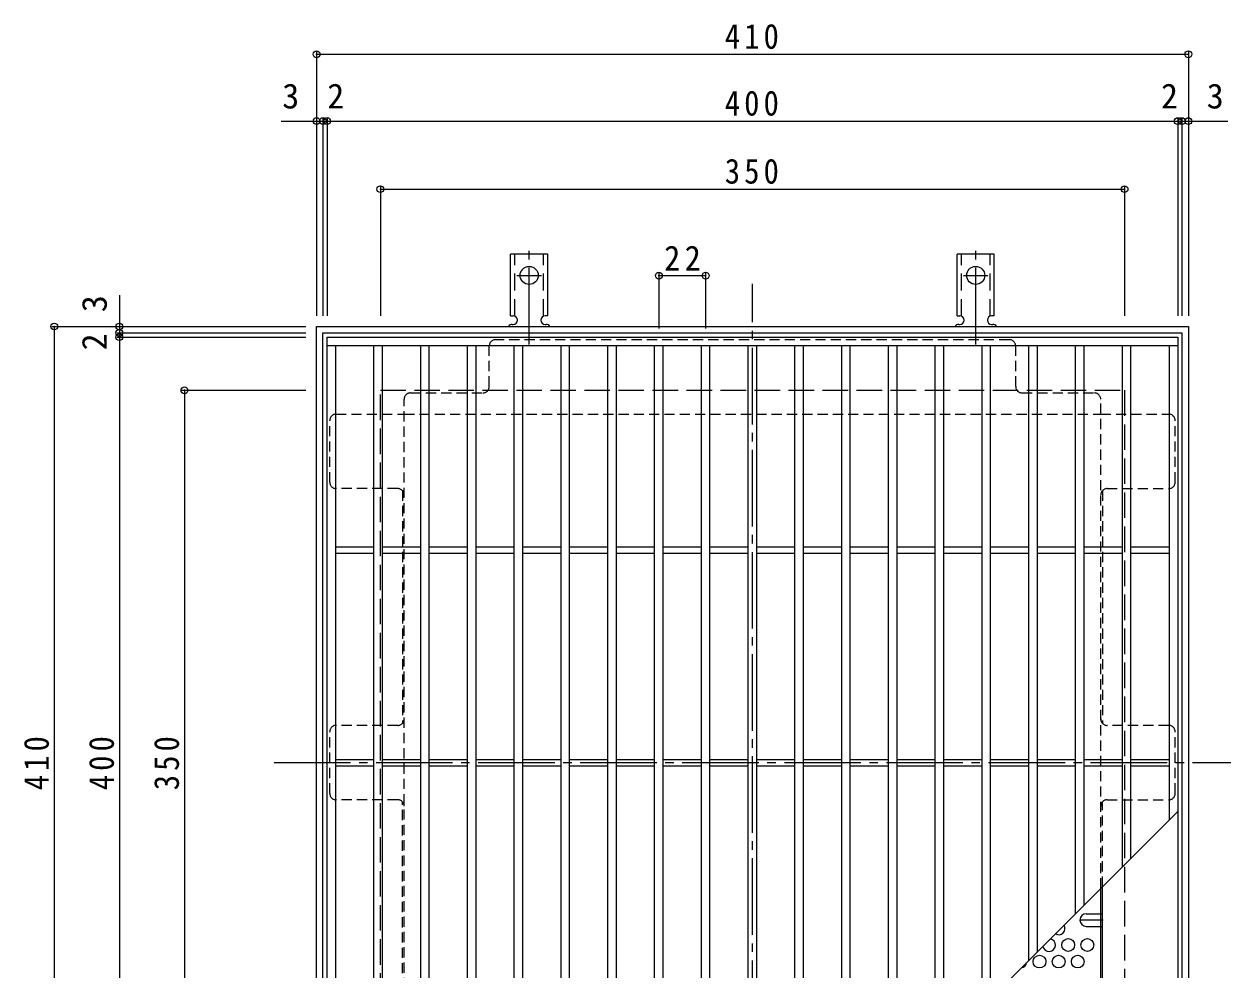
# Model space of a CAD drawing. Units: millimetres at full size, sheet at 1:4; details may follow other scales. Extents: x -826 to 1063, y -779 to 732.
# Drawn here: x -752 to -184, y 262 to 707 of the extents above; entities that cross this region are included whole.
import ezdxf
from ezdxf.enums import TextEntityAlignment as Align

# ---------------------------------------------------------------- set-up
doc = ezdxf.new("R2010")
doc.units = ezdxf.units.MM
doc.header["$LTSCALE"] = 4
doc.header["$PDMODE"] = 32
doc.header["$PDSIZE"] = 3.2
for name, pattern in [('CHAIN1', [8, 5, -1, 1, -1]), ('CHAIN2', [12, 9, -1, 1, -1]), ('DASHED1', [1.8, 1.2, -0.6]), ('DASHED2', [3, 2, -1]), ('DASHED3', [4, 3, -1])]:
    doc.linetypes.add(name, pattern=pattern)
for name, color, linetype, lineweight in [('A-1_躯体', 3, 'Continuous', 9), ('A-2_仕上', 3, 'Continuous', 9), ('A-4_その他', 7, 'Continuous', 9), ('A-6_寸法', 2, 'Continuous', 9), ('A-7_ハッチ', 2, 'Continuous', 9), ('A-8_記号', 2, 'Continuous', 9), ('A-A_ﾊｯﾁ-ﾜｸ', 3, 'Continuous', 9)]:
    doc.layers.add(name, color=color, linetype=linetype, lineweight=lineweight)
doc.styles.add('ＭＳ ゴシック', font='')
doc.styles.get('ＭＳ ゴシック').set_extended_font_data('MS Gothic')

msp = doc.modelspace()

# ---------------------------------------------------------------- linework, layer by layer
at = {"layer": 'A-1_躯体', "color": 2}
for points in [[(-614.02, 154.849), (-614.02, 564.849), (-204.02, 564.849), (-204.02, 154.849)], [(-611.021, 157.849), (-611.021, 561.849), (-207.02, 561.849), (-207.02, 157.849)]]:
    msp.add_lwpolyline(points, close=True, dxfattribs=at)
at = {"layer": 'A-1_躯体', "color": 2, "linetype": 'DASHED3'}
msp.add_lwpolyline([(-584.02, 184.849), (-584.02, 534.849), (-234.02, 534.849), (-234.02, 184.849)], close=True, dxfattribs=at)
at = {"layer": 'A-2_仕上'}
for p, q in [((-609.02, 555.849), (-209.02, 555.849)), ((-605.02, 163.849), (-605.02, 555.849)), ((-587.02, 163.849), (-587.02, 555.849)), ((-583.02, 163.849), (-583.02, 555.849)), ((-565.02, 163.849), (-565.02, 555.849)), ((-561.02, 163.849), (-561.02, 555.849)), ((-543.02, 163.849), (-543.02, 555.849)), ((-539.02, 163.849), (-539.02, 555.849)), ((-521.02, 163.849), (-521.02, 555.849)), ((-517.02, 163.849), (-517.02, 555.849)), ((-499.02, 163.849), (-499.02, 555.849)), ((-495.02, 163.849), (-495.02, 555.849)), ((-477.02, 163.849), (-477.02, 555.849)), ((-473.02, 163.849), (-473.02, 555.849)), ((-455.02, 163.849), (-455.02, 555.849)), ((-451.02, 163.849), (-451.02, 555.849)), ((-433.02, 163.849), (-433.02, 555.849)), ((-429.02, 163.849), (-429.02, 555.849)), ((-411.02, 163.849), (-411.02, 555.849)), ((-407.02, 163.849), (-407.02, 555.849)), ((-389.02, 163.849), (-389.02, 555.849)), ((-385.02, 163.849), (-385.02, 555.849)), ((-367.02, 178.849), (-367.02, 555.849)), ((-363.02, 182.849), (-363.02, 555.849)), ((-345.02, 200.849), (-345.02, 555.849)), ((-341.02, 204.849), (-341.02, 555.849)), ((-323.02, 222.849), (-323.02, 555.849)), ((-319.02, 226.849), (-319.02, 555.849)), ((-301.02, 244.849), (-301.02, 555.849)), ((-297.02, 248.849), (-297.02, 555.849)), ((-279.02, 266.849), (-279.02, 555.849)), ((-275.02, 270.849), (-275.02, 555.849)), ((-257.02, 288.849), (-257.02, 555.849)), ((-253.02, 292.849), (-253.02, 555.849)), ((-235.02, 310.849), (-235.02, 555.849)), ((-231.02, 314.849), (-231.02, 555.849)), ((-213.02, 555.849), (-213.02, 332.849)), ((-605.02, 461.349), (-587.02, 461.349)), ((-583.02, 461.349), (-565.02, 461.349)), ((-561.02, 461.349), (-543.02, 461.349)), ((-539.02, 461.349), (-521.02, 461.349)), ((-517.02, 461.349), (-499.02, 461.349)), ((-495.02, 461.349), (-477.02, 461.349)), ((-473.02, 461.349), (-455.02, 461.349)), ((-451.02, 461.349), (-433.02, 461.349)), ((-429.02, 461.349), (-411.02, 461.349)), ((-407.02, 461.349), (-389.02, 461.349)), ((-385.02, 461.349), (-367.02, 461.349)), ((-363.02, 461.349), (-345.02, 461.349)), ((-341.02, 461.349), (-323.02, 461.349)), ((-319.02, 461.349), (-301.02, 461.349)), ((-297.02, 461.349), (-279.02, 461.349)), ((-275.02, 461.349), (-257.02, 461.349)), ((-253.02, 461.349), (-235.02, 461.349)), ((-231.02, 461.349), (-213.02, 461.349)), ((-605.02, 458.349), (-587.02, 458.349)), ((-583.02, 458.349), (-565.02, 458.349)), ((-561.02, 458.349), (-543.02, 458.349)), ((-539.02, 458.349), (-521.02, 458.349)), ((-517.02, 458.349), (-499.02, 458.349)), ((-495.02, 458.349), (-477.02, 458.349)), ((-473.02, 458.349), (-455.02, 458.349)), ((-451.02, 458.349), (-433.02, 458.349)), ((-429.02, 458.349), (-411.02, 458.349)), ((-407.02, 458.349), (-389.02, 458.349)), ((-385.02, 458.349), (-367.02, 458.349)), ((-363.02, 458.349), (-345.02, 458.349)), ((-341.02, 458.349), (-323.02, 458.349)), ((-319.02, 458.349), (-301.02, 458.349)), ((-297.02, 458.349), (-279.02, 458.349)), ((-275.02, 458.349), (-257.02, 458.349)), ((-253.02, 458.349), (-235.02, 458.349)), ((-231.02, 458.349), (-213.02, 458.349)), ((-605.02, 361.349), (-587.02, 361.349)), ((-605.02, 358.349), (-587.02, 358.349)), ((-583.02, 361.349), (-565.02, 361.349)), ((-583.02, 358.349), (-565.02, 358.349)), ((-561.02, 361.349), (-543.02, 361.349)), ((-561.02, 358.349), (-543.02, 358.349)), ((-539.02, 361.349), (-521.02, 361.349)), ((-539.02, 358.349), (-521.02, 358.349)), ((-517.02, 361.349), (-499.02, 361.349)), ((-517.02, 358.349), (-499.02, 358.349)), ((-495.02, 361.349), (-477.02, 361.349)), ((-495.02, 358.349), (-477.02, 358.349)), ((-473.02, 361.349), (-455.02, 361.349)), ((-473.02, 358.349), (-455.02, 358.349)), ((-451.02, 361.349), (-433.02, 361.349)), ((-451.02, 358.349), (-433.02, 358.349)), ((-429.02, 361.349), (-411.02, 361.349)), ((-429.02, 358.349), (-411.02, 358.349)), ((-407.02, 361.349), (-389.02, 361.349)), ((-407.02, 358.349), (-389.02, 358.349)), ((-385.02, 361.349), (-367.02, 361.349)), ((-385.02, 358.349), (-367.02, 358.349)), ((-363.02, 361.349), (-345.02, 361.349)), ((-363.02, 358.349), (-345.02, 358.349)), ((-341.02, 361.349), (-323.02, 361.349)), ((-341.02, 358.349), (-323.02, 358.349)), ((-319.02, 361.349), (-301.02, 361.349)), ((-319.02, 358.349), (-301.02, 358.349)), ((-297.02, 361.349), (-279.02, 361.349)), ((-297.02, 358.349), (-279.02, 358.349)), ((-275.02, 361.349), (-257.02, 361.349)), ((-275.02, 358.349), (-257.02, 358.349)), ((-253.02, 361.349), (-235.02, 361.349)), ((-253.02, 358.349), (-235.02, 358.349)), ((-231.02, 361.349), (-213.02, 361.349)), ((-231.02, 358.349), (-213.02, 358.349)), ((-209.02, 336.849), (-386.02, 159.849))]:
    msp.add_line(p, q, dxfattribs=at)
msp.add_lwpolyline([(-609.02, 159.849), (-609.02, 559.849), (-209.02, 559.849), (-209.02, 159.849)], close=True, dxfattribs=at)
at = {"layer": 'A-4_その他'}
for p, q in [((-614.02, 694.012), (-614.02, 569.849)), ((-614.02, 692.812), (-204.02, 692.812)), ((-204.02, 694.012), (-204.02, 569.849)), ((-630.7, 661.424), (-611.021, 661.424)), ((-611.021, 662.624), (-611.021, 569.849)), ((-611.021, 661.424), (-609.02, 661.424)), ((-609.02, 662.624), (-609.02, 569.849)), ((-609.02, 661.424), (-209.02, 661.424)), ((-209.02, 662.624), (-209.02, 569.849)), ((-209.02, 661.424), (-207.02, 661.424)), ((-207.02, 662.624), (-207.02, 569.849)), ((-207.02, 661.424), (-185.503, 661.424)), ((-584.02, 630.627), (-584.02, 569.849)), ((-234.02, 630.627), (-234.02, 569.849)), ((-584.02, 629.427), (-234.02, 629.427)), ((-453.02, 589.955), (-453.02, 563.849)), ((-453.02, 588.755), (-431.02, 588.755)), ((-431.02, 589.955), (-431.02, 563.849)), ((-706.756, 579.613), (-706.756, 561.849)), ((-738.561, 564.849), (-619.021, 564.849)), ((-737.361, 564.849), (-737.361, 154.849)), ((-707.956, 561.849), (-619.021, 561.849)), ((-706.756, 561.849), (-706.756, 559.849)), ((-707.956, 559.849), (-619.021, 559.849)), ((-706.756, 559.849), (-706.756, 159.849)), ((-677.351, 534.849), (-619.021, 534.849)), ((-676.151, 534.849), (-676.151, 184.849))]:
    msp.add_line(p, q, dxfattribs=at)
for p in [(-614.02, 692.812), (-204.02, 692.812), (-614.02, 661.424), (-611.021, 661.424), (-609.02, 661.424), (-209.02, 661.424), (-207.02, 661.424), (-204.02, 661.424), (-584.02, 629.427), (-234.02, 629.427), (-453.02, 588.755), (-431.02, 588.755), (-737.361, 564.849), (-706.756, 564.849), (-706.756, 561.849), (-706.756, 559.849), (-676.151, 534.849)]:
    msp.add_point(p, dxfattribs=at)
at = {"layer": 'A-6_寸法'}
for centre in [(-260.52, 274.112), (-251.52, 274.112), (-274.02, 266.318), (-265.02, 266.318), (-256.02, 266.318)]:
    msp.add_circle(centre, 3, dxfattribs=at)
for centre, start, end in [((-265.02, 281.907), 239.43443, 30.56557), ((-269.52, 274.112), 193.18453, 76.81547), ((-283.02, 266.318), 279.85302, 350.14698)]:
    msp.add_arc(centre, 3, start, end, dxfattribs=at)
at = {"layer": 'A-7_ハッチ', "linetype": 'CHAIN2'}
for p, q in [((-409.02, 134.849), (-409.02, 584.849)), ((-634.02, 359.849), (-184.02, 359.849))]:
    msp.add_line(p, q, dxfattribs=at)
at = {"layer": 'A-7_ハッチ', "linetype": 'DASHED1'}
for p, q in [((-288.221, 558.652), (-529.819, 558.652)), ((-532.819, 536.652), (-532.819, 555.652)), ((-285.221, 536.652), (-285.221, 555.652)), ((-569.82, 533.652), (-535.819, 533.652)), ((-282.221, 533.652), (-248.22, 533.652)), ((-572.82, 189.045), (-572.82, 530.652)), ((-245.22, 300.649), (-245.22, 530.652)), ((-604.824, 523.652), (-572.82, 523.652)), ((-572.82, 523.652), (-245.22, 523.652)), ((-245.22, 523.652), (-213.217, 523.652)), ((-607.824, 491.652), (-607.824, 520.652)), ((-210.217, 491.652), (-210.217, 520.652)), ((-575.82, 488.652), (-604.824, 488.652)), ((-242.22, 488.652), (-213.217, 488.652)), ((-573.62, 487.691), (-573.62, 378.31)), ((-244.42, 487.696), (-244.42, 378.31)), ((-575.82, 377.349), (-604.824, 377.349)), ((-213.217, 377.349), (-242.22, 377.349)), ((-607.824, 345.349), (-607.824, 374.349)), ((-210.217, 345.349), (-210.217, 374.349)), ((-575.82, 342.349), (-604.824, 342.349)), ((-573.62, 232.007), (-573.62, 341.388)), ((-244.42, 301.449), (-244.42, 341.388)), ((-242.22, 342.349), (-213.217, 342.349)), ((-245.22, 288.804), (-244.42, 288.804)), ((-245.22, 282.804), (-244.42, 282.804))]:
    msp.add_line(p, q, dxfattribs=at)
at = {"layer": 'A-7_ハッチ'}
for p, q in [((-244.42, 232.007), (-244.42, 301.449)), ((-245.22, 189.045), (-245.22, 300.649))]:
    msp.add_line(p, q, dxfattribs=at)
at = {"layer": 'A-7_ハッチ', "linetype": 'DASHED1'}
for centre, start, end in [((-529.819, 555.652), 90, 180), ((-288.221, 555.652), 0, 90), ((-569.82, 530.652), 90, 180), ((-535.819, 536.652), 270, 0), ((-282.221, 536.652), 180, 270), ((-248.22, 530.652), 0, 90), ((-604.824, 520.652), 90, 180), ((-213.217, 520.652), 0, 90), ((-604.824, 491.652), 180, 270), ((-575.82, 485.652), 0, 90), ((-242.22, 485.652), 90, 180), ((-213.217, 491.652), 270, 0), ((-575.82, 380.349), 270, 0), ((-242.22, 380.349), 180, 270), ((-604.824, 374.349), 90, 180), ((-213.217, 374.349), 0, 90), ((-604.824, 345.349), 180, 270), ((-575.82, 339.349), 0, 90), ((-242.22, 339.349), 90, 180), ((-213.217, 345.349), 270, 0)]:
    msp.add_arc(centre, 3, start, end, dxfattribs=at)
at = {"layer": 'A-8_記号', "linetype": 'CHAIN1'}
msp.add_line((-244.02, 285.804), (-255.02, 285.804), dxfattribs=at)
at = {"layer": 'A-8_記号'}
for p, q in [((-252.02, 288.804), (-245.22, 288.804)), ((-252.02, 282.804), (-245.22, 282.804))]:
    msp.add_line(p, q, dxfattribs=at)
msp.add_arc((-252.02, 285.804), 3, 90, 270, dxfattribs=at)
at = {"layer": 'A-A_ﾊｯﾁ-ﾜｸ', "color": 7, "linetype": 'CHAIN2'}
for p, q in [((-514.02, 556.381), (-514.02, 603.781)), ((-304.02, 556.381), (-304.02, 603.781)), ((-519.796, 588.849), (-508.244, 588.849)), ((-309.796, 588.849), (-298.244, 588.849))]:
    msp.add_line(p, q, dxfattribs=at)
at = {"layer": 'A-A_ﾊｯﾁ-ﾜｸ'}
for p, q in [((-522.77, 569.849), (-522.77, 598.849)), ((-505.27, 598.849), (-522.77, 598.849)), ((-505.27, 569.849), (-505.27, 598.849)), ((-312.77, 569.849), (-312.77, 598.849)), ((-295.27, 598.849), (-312.77, 598.849)), ((-295.27, 569.849), (-295.27, 598.849)), ((-522.77, 569.849), (-521.52, 569.849)), ((-505.27, 569.849), (-506.52, 569.849)), ((-312.77, 569.849), (-311.52, 569.849)), ((-295.27, 569.849), (-296.52, 569.849)), ((-522.02, 565.849), (-521.52, 565.849)), ((-506.525, 565.849), (-506.012, 565.849)), ((-312.02, 565.849), (-311.52, 565.849)), ((-296.525, 565.849), (-296.012, 565.849))]:
    msp.add_line(p, q, dxfattribs=at)
at = {"layer": 'A-A_ﾊｯﾁ-ﾜｸ', "linetype": 'DASHED2'}
for p, q in [((-520.77, 569.703), (-520.77, 598.849)), ((-507.27, 569.703), (-507.27, 598.849)), ((-310.77, 569.703), (-310.77, 598.849)), ((-297.27, 569.703), (-297.27, 598.849))]:
    msp.add_line(p, q, dxfattribs=at)
at = {"layer": 'A-A_ﾊｯﾁ-ﾜｸ'}
for centre in [(-514.02, 588.849), (-304.02, 588.849)]:
    msp.add_circle(centre, 4.25, dxfattribs=at)
for centre, start, end in [((-521.52, 567.849), 270, 90), ((-506.52, 567.849), 90, 269.86671), ((-311.52, 567.849), 270, 90), ((-296.52, 567.849), 90, 269.86671), ((-522.02, 563.849), 90.27597, 150.00049), ((-506.02, 563.849), 29.99928, 89.75838), ((-312.02, 563.849), 90.27597, 150.00049), ((-296.02, 563.849), 29.99928, 89.75838)]:
    msp.add_arc(centre, 2, start, end, dxfattribs=at)

# ---------------------------------------------------------------- texts
at = {"layer": 'A-4_その他', "color": 2, "style": 'ＭＳ ゴシック'}
for s, p in [('3', (-630.15, 663.824)), ('2', (-608.978, 663.824)), ('2', (-216.883, 663.824)), ('3', (-195.365, 663.824))]:
    msp.add_text(s, height=11.73, dxfattribs=at).set_placement(p, align=Align.BOTTOM_LEFT)
for s, p in [('3', (-709.156, 571.574)), ('2', (-709.156, 553.613))]:
    msp.add_text(s, height=11.73, rotation=90, dxfattribs=at).set_placement(p, align=Align.BOTTOM_LEFT)
at = {"layer": 'A-4_その他', "color": 2, "char_height": 11.73, "attachment_point": 7, "style": 'ＭＳ ゴシック'}
for s, insert in [('\\T1.27;\\W0.9;410', (-422.02, 695.212)), ('\\T1.27;\\W0.9;400', (-422.02, 663.824)), ('\\T1.27;\\W0.9;350', (-422.02, 631.827)), ('\\T1.27;\\W0.95;22', (-450.52, 591.155))]:
    msp.add_mtext(s, dxfattribs=dict(at, insert=insert))
at = {"layer": 'A-4_その他', "color": 2, "char_height": 11.73, "attachment_point": 7, "rotation": 90, "style": 'ＭＳ ゴシック'}
for s, insert in [('\\T1.27;\\W0.9;410', (-739.761, 346.849)), ('\\T1.27;\\W0.9;400', (-709.156, 346.849)), ('\\T1.27;\\W0.9;350', (-678.551, 346.849))]:
    msp.add_mtext(s, dxfattribs=dict(at, insert=insert))

doc.saveas('drawing.dxf')
